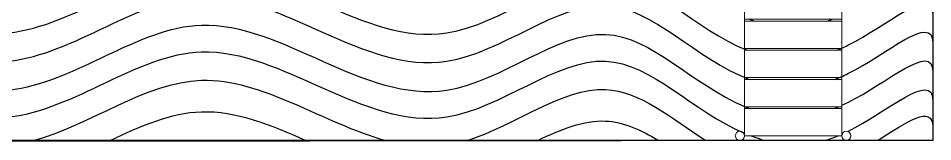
# Model space of a CAD drawing. Header units: millimetres. Extents: x 23333 to 28359, y 14545 to 18213.
# Drawn here: x 26950 to 28358, y 15615 to 15806 of the extents above; entities that cross this region are included whole.
import ezdxf

# ---------------------------------------------------------------- set-up
doc = ezdxf.new("R2010")
doc.units = ezdxf.units.MM
doc.layers.add('acqua', color=140, linetype='Continuous')
doc.layers.add('Wall', color=7, linetype='Continuous', lineweight=20)

msp = doc.modelspace()

# ---------------------------------------------------------------- linework, layer by layer
at = {"layer": 'acqua'}
for p, q in [((28357.7, 15939.2), (28357.7, 15617.2)), ((28357.7, 15617.2), (26358, 15617.2))]:
    msp.add_line(p, q, dxfattribs=at)
for points, knots in [([(26357.9, 15759.3), (26408.4, 15802.6), (26575.1, 15945.3), (26907.2, 15677.1), (27252.7, 15987.4), (27566.6, 15680.9), (27860.2, 15946.2), (27990.6, 15788.5), (28072.1, 15756.2)], [0.234676, 0.234676, 0.234676, 0.234676, 185.90905, 613.855116, 927.042642, 1318.144685, 1576.900583, 1826.872542, 1826.872542, 1826.872542, 1826.872542]), ([(28217.8, 15759.6), (28220.8, 15761), (28283.8, 15790.6), (28357.7, 15858.2), (28357.7, 15811.8)], [1957.466821, 1957.466821, 1957.466821, 1957.466821, 1964.650571, 2103.747507, 2103.747507, 2103.747507, 2103.747507]), ([(26357.9, 15715.7), (26408.4, 15758.9), (26575.2, 15901.5), (26907.2, 15633.4), (27252.7, 15943.6), (27566.6, 15637.2), (27861.2, 15903.4), (27992.3, 15742.7), (28075.4, 15711.2)], [0.314982, 0.314982, 0.314982, 0.314982, 185.90905, 613.855116, 927.042642, 1318.144685, 1576.900583, 1830.222935, 1830.222935, 1830.222935, 1830.222935]), ([(28206.5, 15711.2), (28213.2, 15713.8), (28279.3, 15742.7), (28357.7, 15814.4), (28357.7, 15768.1)], [1948.600278, 1948.600278, 1948.600278, 1948.600278, 1964.650571, 2103.747507, 2103.747507, 2103.747507, 2103.747507]), ([(26358, 15671.1), (26408.4, 15714.3), (26575.2, 15856.9), (26907.2, 15588.8), (27252.7, 15899), (27566.6, 15592.6), (27858.7, 15856.5), (27988.3, 15702.9), (28067.8, 15669.7)], [0.373872, 0.373872, 0.373872, 0.373872, 185.90905, 613.855116, 927.042642, 1318.144685, 1576.900583, 1822.440809, 1822.440809, 1822.440809, 1822.440809]), ([(28217.8, 15671.3), (28220.8, 15672.7), (28283.8, 15702.2), (28357.7, 15769.8), (28357.7, 15723.5)], [1957.481192, 1957.481192, 1957.481192, 1957.481192, 1964.650571, 2103.747507, 2103.747507, 2103.747507, 2103.747507]), ([(26358, 15629.8), (26408.4, 15673), (26575.2, 15815.6), (26907.2, 15547.4), (27252.7, 15857.7), (27566.6, 15551.3), (27858.7, 15815.2), (27988.3, 15661.6), (28067.8, 15628.3)], [0.432763, 0.432763, 0.432763, 0.432763, 185.90905, 613.855116, 927.042642, 1318.144685, 1576.900583, 1822.444428, 1822.444428, 1822.444428, 1822.444428]), ([(28226.8, 15630.9), (28226.9, 15631), (28287.3, 15660.9), (28357.7, 15725.2), (28357.7, 15678.9)], [1964.459634, 1964.459634, 1964.459634, 1964.459634, 1964.650571, 2103.747507, 2103.747507, 2103.747507, 2103.747507]), ([(26974, 15617.2), (27062.1, 15641.4), (27236.1, 15778), (27419.6, 15643.4), (27515.4, 15617.2)], [653.658208, 653.658208, 653.658208, 653.658208, 927.042642, 1221.60361, 1221.60361, 1221.60361, 1221.60361]), ([(26974, 15617.2), (27062.1, 15641.4), (27236.1, 15778), (27419.6, 15643.4), (27515.4, 15617.2)], [653.658208, 653.658208, 653.658208, 653.658208, 927.042642, 1221.60361, 1221.60361, 1221.60361, 1221.60361]), ([(27641.4, 15617.2), (27715.1, 15640.6), (27846.3, 15745.1), (27954.7, 15652.1), (28008.2, 15617.2)], [1350.430633, 1350.430633, 1350.430633, 1350.430633, 1576.900583, 1758.057005, 1758.057005, 1758.057005, 1758.057005]), ([(27641.4, 15617.2), (27715.1, 15640.6), (27846.3, 15745.1), (27954.7, 15652.1), (28008.2, 15617.2)], [1350.430633, 1350.430633, 1350.430633, 1350.430633, 1576.900583, 1758.057005, 1758.057005, 1758.057005, 1758.057005]), ([(27091.5, 15617.2), (27138.3, 15639.4), (27236.8, 15682.8), (27338.3, 15641.3), (27392.5, 15617.2)], [777.302226, 777.302226, 777.302226, 777.302226, 927.042642, 1095.083444, 1095.083444, 1095.083444, 1095.083444]), ([(27749.7, 15617.2), (27785.6, 15634.5), (27850.1, 15660.4), (27908.5, 15633.6), (27935.4, 15617.2)], [1462.70326, 1462.70326, 1462.70326, 1462.70326, 1576.900583, 1673.052597, 1673.052597, 1673.052597, 1673.052597])]:
    msp.add_open_spline(points, degree=3, knots=knots, dxfattribs=at)
for points in [[(28075.4, 15804.2), (28078.3, 15803.2), (28081.2, 15802.2), (28084.1, 15801.2)], [(28194.4, 15801.2), (28197.2, 15802.2), (28200.1, 15803.1), (28203, 15804.2)], [(28209.8, 15756.2), (28212.1, 15757.2), (28214.5, 15758.2), (28216.9, 15759.2)], [(28068.8, 15669.2), (28071.4, 15668.2), (28073.9, 15667.2), (28076.5, 15666.2)], [(28205.4, 15666.2), (28207.9, 15667.2), (28210.5, 15668.2), (28213, 15669.2)], [(28273.1, 15617.2), (28318.3, 15645.7), (28357.7, 15673.1), (28357.7, 15638.3)], [(28273.1, 15617.2), (28318.3, 15645.7), (28357.7, 15673.1), (28357.7, 15638.3)], [(28217.8, 15626.7), (28218, 15626.8), (28218.1, 15626.9), (28218.3, 15626.9)], [(28078.3, 15624.2), (28082, 15622.9), (28085.7, 15621.6), (28098, 15617.2)], [(28192.5, 15617.2), (28198.9, 15619.2), (28205.4, 15621.5), (28212, 15624.2)]]:
    msp.add_open_spline(points, degree=3, dxfattribs=at)
at = {"layer": 'Wall'}
for p, q in [((28357.7, 16240.4), (28357.7, 15617.2)), ((28067.8, 15624.2), (28067.8, 16071.2)), ((28217.8, 15624.2), (28217.8, 16071.2)), ((28067.8, 15804.2), (28217.8, 15804.2)), ((28067.8, 15801.2), (28217.8, 15801.2)), ((28067.8, 15759.2), (28217.8, 15759.2)), ((28067.8, 15756.2), (28217.8, 15756.2)), ((28067.8, 15714.2), (28217.8, 15714.2)), ((28067.8, 15711.2), (28217.8, 15711.2)), ((28067.8, 15669.2), (28217.8, 15669.2)), ((28067.8, 15666.2), (28217.8, 15666.2)), ((28357.7, 15617.2), (26358, 15615.1)), ((28067.8, 15624.2), (28217.8, 15624.2))]:
    msp.add_line(p, q, dxfattribs=at)
for centre in [(28060.8, 15624.2), (28224.8, 15624.2)]:
    msp.add_circle(centre, 7, dxfattribs=at)

doc.saveas('drawing.dxf')
